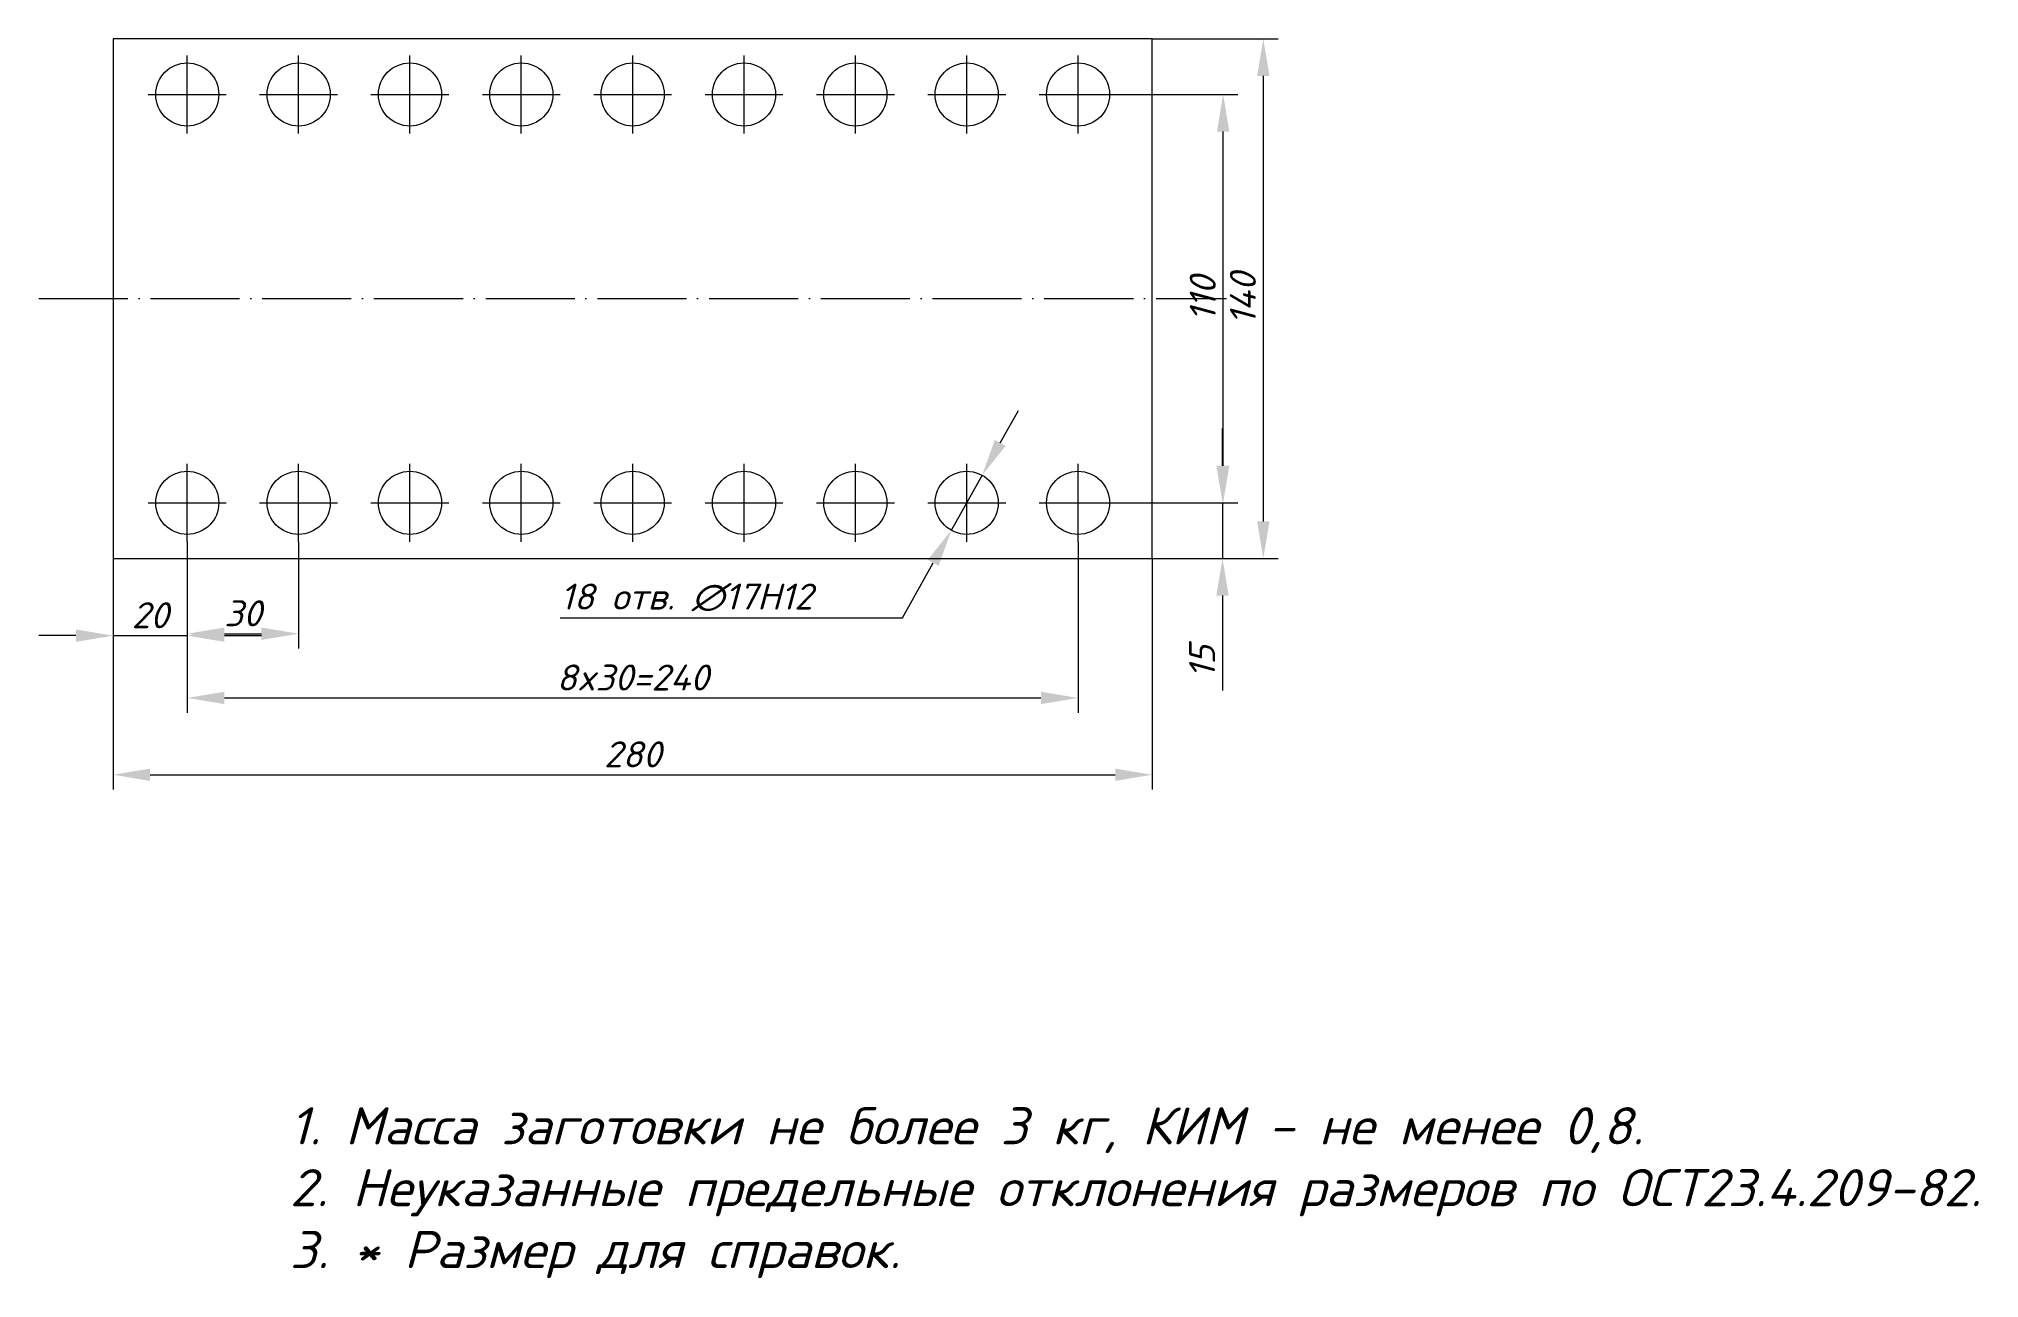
# Model space of a CAD drawing. Header units: millimetres. Extents: x 31 to 554, y 61 to 395.
import ezdxf

# ---------------------------------------------------------------- set-up
doc = ezdxf.new("R2010")
doc.units = ezdxf.units.MM
doc.linetypes.add('ACAD_ISO04W100', pattern=[30, 24, -3, 0, -3])
for name, color, linetype in [('Контур', 4, 'Continuous'), ('Надписи-текст', 1, 'Continuous'), ('Оси', 2, 'ACAD_ISO04W100'), ('Размеры', 3, 'Continuous')]:
    doc.layers.add(name, color=color, linetype=linetype)
doc.styles.add('my_style', font='romanc.shx', dxfattribs={"oblique": 15})
doc.styles.add('my_style_annot', font='romanc.shx', dxfattribs={"oblique": 15})
doc.dimstyles.new('my_size_style_annot', dxfattribs={"dimtxt": 3.5, "dimasz": 5, "dimexe": 2, "dimexo": 0, "dimgap": 1, "dimtad": 1, "dimtoh": 1, "dimtxsty": 'my_style', "dimcen": 0, "dimadec": 0, "dimazin": 2, "dimtfac": 1, "dimtmove": 0, "dimatfit": 3, "dimfxl": 1, "dimtfillclr": 256, "dimarcsym": 2})

# ---------------------------------------------------------------- blocks, each defined once
blk = doc.blocks.new('*D4')
at = {"layer": 'Defpoints', "color": 0, "transparency": 16777216}
for p in [(330.78, 395.03), (330.78, 255.03), (360.69, 255.03)]:
    blk.add_point(p, dxfattribs=at)
at = {"layer": 'Размеры', "color": 0, "lineweight": -2, "transparency": 16777216}
for p, q in [((330.78, 395.03), (364.69, 395.03)), ((330.78, 255.03), (364.69, 255.03))]:
    blk.add_line(p, q, dxfattribs=at)
at = {"layer": 'Размеры', "color": 0, "linetype": 'Continuous', "lineweight": -2, "transparency": 16777216}
blk.add_line((360.69, 385.03), (360.69, 265.03), dxfattribs=at)
at = {"layer": 'Размеры', "color": 0, "transparency": 16777216}
for points in [[(359.03, 385.03), (362.36, 385.03), (360.69, 395.03)], [(359.03, 265.03), (362.36, 265.03), (360.69, 255.03)]]:
    blk.add_solid(points, dxfattribs=at)
at = {"layer": 'Размеры', "color": 0, "transparency": 16777216, "insert": (355.19, 325.03), "char_height": 7, "attachment_point": 5, "rotation": 90, "style": 'my_style'}
blk.add_mtext('140', dxfattribs=at)
blk = doc.blocks.new('*D6')
at = {"layer": 'Defpoints', "color": 0, "transparency": 16777216}
for p in [(70.78, 259.53), (310.78, 259.53), (310.78, 217.47)]:
    blk.add_point(p, dxfattribs=at)
at = {"layer": 'Размеры', "color": 0, "lineweight": -2, "transparency": 16777216}
for p, q in [((70.78, 259.53), (70.78, 213.47)), ((310.78, 259.53), (310.78, 213.47))]:
    blk.add_line(p, q, dxfattribs=at)
at = {"layer": 'Размеры', "color": 0, "linetype": 'Continuous', "lineweight": -2, "transparency": 16777216}
blk.add_line((80.78, 217.47), (300.78, 217.47), dxfattribs=at)
at = {"layer": 'Размеры', "color": 0, "transparency": 16777216}
for points in [[(80.78, 219.14), (80.78, 215.81), (70.78, 217.47)], [(300.78, 219.14), (300.78, 215.81), (310.78, 217.47)]]:
    blk.add_solid(points, dxfattribs=at)
at = {"layer": 'Размеры', "color": 0, "transparency": 16777216, "insert": (190.78, 222.97), "char_height": 7, "attachment_point": 5, "style": 'my_style'}
blk.add_mtext('8x30=240', dxfattribs=at)
blk = doc.blocks.new('*D7')
at = {"layer": 'Defpoints', "color": 0, "transparency": 16777216}
for p in [(50.78, 255.03), (330.78, 255.03), (330.78, 196.78)]:
    blk.add_point(p, dxfattribs=at)
at = {"layer": 'Размеры', "color": 0, "lineweight": -2, "transparency": 16777216}
for p, q in [((50.78, 255.03), (50.78, 192.78)), ((330.78, 255.03), (330.78, 192.78))]:
    blk.add_line(p, q, dxfattribs=at)
at = {"layer": 'Размеры', "color": 0, "linetype": 'Continuous', "lineweight": -2, "transparency": 16777216}
blk.add_line((60.78, 196.78), (320.78, 196.78), dxfattribs=at)
at = {"layer": 'Размеры', "color": 0, "transparency": 16777216}
for points in [[(60.78, 198.44), (60.78, 195.11), (50.78, 196.78)], [(320.78, 198.44), (320.78, 195.11), (330.78, 196.78)]]:
    blk.add_solid(points, dxfattribs=at)
at = {"layer": 'Размеры', "color": 0, "transparency": 16777216, "insert": (190.78, 202.28), "char_height": 7, "attachment_point": 5, "style": 'my_style'}
blk.add_mtext('280', dxfattribs=at)
blk = doc.blocks.new('*D8')
at = {"layer": 'Defpoints', "color": 0, "transparency": 16777216}
for p in [(50.78, 255.03), (70.78, 236.5), (70.78, 234.25)]:
    blk.add_point(p, dxfattribs=at)
at = {"layer": 'Размеры', "color": 0, "lineweight": -2, "transparency": 16777216}
for p, q in [((50.78, 255.03), (50.78, 230.25)), ((70.78, 236.5), (70.78, 230.25))]:
    blk.add_line(p, q, dxfattribs=at)
at = {"layer": 'Размеры', "color": 0, "linetype": 'Continuous', "lineweight": -2, "transparency": 16777216}
for p, q in [((40.78, 234.25), (30.78, 234.25)), ((50.78, 234.25), (70.78, 234.25)), ((80.78, 234.25), (90.78, 234.25))]:
    blk.add_line(p, q, dxfattribs=at)
at = {"layer": 'Размеры', "color": 0, "transparency": 16777216}
for points in [[(40.78, 235.92), (40.78, 232.59), (50.78, 234.25)], [(80.78, 235.92), (80.78, 232.59), (70.78, 234.25)]]:
    blk.add_solid(points, dxfattribs=at)
at = {"layer": 'Размеры', "color": 0, "transparency": 16777216, "insert": (60.78, 239.75), "char_height": 7, "attachment_point": 5, "style": 'my_style'}
blk.add_mtext('20', dxfattribs=at)
blk = doc.blocks.new('*D9')
at = {"layer": 'Defpoints', "color": 0, "transparency": 16777216}
for p in [(70.78, 259.53), (100.78, 259.53), (100.78, 234.77)]:
    blk.add_point(p, dxfattribs=at)
at = {"layer": 'Размеры', "color": 0, "lineweight": -2, "transparency": 16777216}
for p, q in [((70.78, 259.53), (70.78, 230.77)), ((100.78, 259.53), (100.78, 230.77))]:
    blk.add_line(p, q, dxfattribs=at)
at = {"layer": 'Размеры', "color": 0, "linetype": 'Continuous', "lineweight": -2, "transparency": 16777216}
blk.add_line((80.78, 234.77), (90.78, 234.77), dxfattribs=at)
at = {"layer": 'Размеры', "color": 0, "transparency": 16777216}
for points in [[(80.78, 236.44), (80.78, 233.1), (70.78, 234.77)], [(90.78, 236.44), (90.78, 233.1), (100.78, 234.77)]]:
    blk.add_solid(points, dxfattribs=at)
at = {"layer": 'Размеры', "color": 0, "transparency": 16777216, "insert": (85.78, 240.27), "char_height": 7, "attachment_point": 5, "style": 'my_style'}
blk.add_mtext('30', dxfattribs=at)
blk = doc.blocks.new('*D11')
at = {"layer": 'Defpoints', "color": 0, "transparency": 16777216}
for p in [(321.28, 380.03), (349.87, 380.03), (321.28, 270.03)]:
    blk.add_point(p, dxfattribs=at)
at = {"layer": 'Размеры', "color": 0, "lineweight": -2, "transparency": 16777216}
for p, q in [((321.28, 380.03), (353.87, 380.03)), ((321.28, 270.03), (353.87, 270.03))]:
    blk.add_line(p, q, dxfattribs=at)
at = {"layer": 'Размеры', "color": 0, "linetype": 'Continuous', "lineweight": -2, "transparency": 16777216}
blk.add_line((349.87, 280.03), (349.87, 370.03), dxfattribs=at)
at = {"layer": 'Размеры', "color": 0, "transparency": 16777216}
for points in [[(348.2, 370.03), (351.54, 370.03), (349.87, 380.03)], [(348.2, 280.03), (351.54, 280.03), (349.87, 270.03)]]:
    blk.add_solid(points, dxfattribs=at)
at = {"layer": 'Размеры', "color": 0, "transparency": 16777216, "insert": (344.37, 325.03), "char_height": 7, "attachment_point": 5, "rotation": 90, "style": 'my_style'}
blk.add_mtext('110', dxfattribs=at)
blk = doc.blocks.new('*D13')
at = {"layer": 'Defpoints', "color": 0, "transparency": 16777216}
for p in [(284.93, 277.45), (276.63, 262.62)]:
    blk.add_point(p, dxfattribs=at)
at = {"layer": 'Размеры', "color": 0, "linetype": 'Continuous', "lineweight": -2, "transparency": 16777216}
for p, q in [((289.82, 286.18), (294.7, 294.91)), ((284.93, 277.45), (276.63, 262.62)), ((263.45, 239.05), (271.75, 253.89)), ((171.27, 239.05), (263.45, 239.05))]:
    blk.add_line(p, q, dxfattribs=at)
at = {"layer": 'Размеры', "color": 0, "transparency": 16777216}
for points in [[(288.36, 286.99), (291.27, 285.36), (284.93, 277.45)], [(270.3, 254.7), (273.21, 253.07), (276.63, 262.62)]]:
    blk.add_solid(points, dxfattribs=at)
at = {"layer": 'Размеры', "color": 0, "transparency": 16777216, "insert": (171.27, 244.55), "char_height": 7, "attachment_point": 4, "style": 'my_style'}
blk.add_mtext('18 отв. ∅17H12', dxfattribs=at)
blk = doc.blocks.new('*D18')
at = {"layer": 'Defpoints', "color": 0, "transparency": 16777216}
for p in [(319.28, 270.03), (319.28, 255.03), (349.7, 255.03)]:
    blk.add_point(p, dxfattribs=at)
at = {"layer": 'Размеры', "color": 0, "linetype": 'Continuous', "lineweight": -2, "transparency": 16777216}
for p, q in [((349.7, 280.03), (349.7, 290.03)), ((349.7, 270.03), (349.7, 255.03)), ((349.7, 245.03), (349.7, 219.49))]:
    blk.add_line(p, q, dxfattribs=at)
at = {"layer": 'Размеры', "color": 0, "lineweight": -2, "transparency": 16777216}
for p, q in [((319.28, 270.03), (353.7, 270.03)), ((319.28, 255.03), (353.7, 255.03))]:
    blk.add_line(p, q, dxfattribs=at)
at = {"layer": 'Размеры', "color": 0, "transparency": 16777216}
for points in [[(348.04, 280.03), (351.37, 280.03), (349.7, 270.03)], [(348.04, 245.03), (351.37, 245.03), (349.7, 255.03)]]:
    blk.add_solid(points, dxfattribs=at)
at = {"layer": 'Размеры', "color": 0, "transparency": 16777216, "insert": (344.2, 227.26), "char_height": 7, "attachment_point": 5, "rotation": 90, "style": 'my_style'}
blk.add_mtext('15', dxfattribs=at)

msp = doc.modelspace()

# ---------------------------------------------------------------- linework, layer by layer
at = {"layer": 'Контур'}
msp.add_lwpolyline([(50.784, 255.034), (330.784, 255.034), (330.784, 395.034), (50.784, 395.034)], close=True, dxfattribs=at)
for centre in [(70.784, 380.034), (100.784, 380.034), (130.784, 380.034), (160.784, 380.034), (190.784, 380.034), (220.784, 380.034), (250.784, 380.034), (280.784, 380.034), (310.784, 380.034), (70.784, 270.034), (100.784, 270.034), (130.784, 270.034), (160.784, 270.034), (190.784, 270.034), (220.784, 270.034), (250.784, 270.034), (280.784, 270.034), (310.784, 270.034)]:
    msp.add_circle(centre, 8.5, dxfattribs=at)
at = {"layer": 'Оси'}
for p, q in [((70.784, 369.534), (70.784, 390.534)), ((100.784, 369.534), (100.784, 390.534)), ((130.784, 369.534), (130.784, 390.534)), ((160.784, 369.534), (160.784, 390.534)), ((190.784, 369.534), (190.784, 390.534)), ((220.784, 369.534), (220.784, 390.534)), ((250.784, 369.534), (250.784, 390.534)), ((280.784, 369.534), (280.784, 390.534)), ((310.784, 369.534), (310.784, 390.534)), ((60.284, 380.034), (81.284, 380.034)), ((90.284, 380.034), (111.284, 380.034)), ((120.284, 380.034), (141.284, 380.034)), ((150.284, 380.034), (171.284, 380.034)), ((180.284, 380.034), (201.284, 380.034)), ((210.284, 380.034), (231.284, 380.034)), ((240.284, 380.034), (261.284, 380.034)), ((270.284, 380.034), (291.284, 380.034)), ((300.284, 380.034), (321.284, 380.034)), ((30.784, 325.034), (350.784, 325.034)), ((70.784, 259.534), (70.784, 280.534)), ((100.784, 259.534), (100.784, 280.534)), ((130.784, 259.534), (130.784, 280.534)), ((160.784, 259.534), (160.784, 280.534)), ((190.784, 259.534), (190.784, 280.534)), ((220.784, 259.534), (220.784, 280.534)), ((250.784, 259.534), (250.784, 280.534)), ((280.784, 259.534), (280.784, 280.534)), ((310.784, 259.534), (310.784, 280.534)), ((60.284, 270.034), (81.284, 270.034)), ((90.284, 270.034), (111.284, 270.034)), ((120.284, 270.034), (141.284, 270.034)), ((150.284, 270.034), (171.284, 270.034)), ((180.284, 270.034), (201.284, 270.034)), ((210.284, 270.034), (231.284, 270.034)), ((240.284, 270.034), (261.284, 270.034)), ((270.284, 270.034), (291.284, 270.034)), ((300.284, 270.034), (321.284, 270.034))]:
    msp.add_line(p, q, dxfattribs=at)

# ---------------------------------------------------------------- texts
at = {"layer": 'Надписи-текст', "insert": (98.435, 107.212), "char_height": 10, "width": 755.8356, "attachment_point": 1, "style": 'my_style_annot'}
msp.add_mtext('1. Масса заготовки не более 3 кг, КИМ - не менее 0,8.\\P2. Неуказанные предельные отклонения размеров по ОСТ23.4.209-82.\\P3. * Размер для справок.', dxfattribs=at)

# ---------------------------------------------------------------- dimensions: what is measured, and where the dimension line sits
at = {"layer": 'Размеры'}
for base, p1, p2, picture, middle in [((360.692, 255.034), (330.784, 395.034), (330.784, 255.034), '*D4', (355.192, 325.034)), ((349.87, 380.034), (321.284, 270.034), (321.284, 380.034), '*D11', (344.37, 325.034))]:
    dim = msp.add_linear_dim(base=base, p1=p1, p2=p2, angle=90, dimstyle='my_size_style_annot', dxfattribs=at)
    dim.commit()
    dim.dimension.update_dxf_attribs({"geometry": picture, "text_midpoint": middle})
dim = msp.add_diameter_dim_2p(p1=(284.934, 277.452), p2=(276.634, 262.616), text='18 отв. <>H12', dimstyle='my_size_style_annot', override={"dimse1": 1}, dxfattribs=at)
dim.commit()
dim.dimension.update_dxf_attribs({"geometry": '*D13', "text_midpoint": (263.451, 239.053)})
dim = msp.add_aligned_dim(p1=(319.284, 270.034), p2=(319.284, 255.034), distance=30.419, dimstyle='my_size_style_annot', override={"dimtoh": 0}, dxfattribs=at)
dim.commit()
dim.dimension.update_dxf_attribs({"geometry": '*D18', "text_midpoint": (344.204, 227.262)})
dim = msp.add_linear_dim(base=(310.784, 217.475), p1=(70.784, 259.534), p2=(310.784, 259.534), text='8x30=<>', dimstyle='my_size_style_annot', dxfattribs=at)
dim.commit()
dim.dimension.update_dxf_attribs({"geometry": '*D6', "text_midpoint": (190.784, 222.975)})
for base, p1, p2, picture, middle in [((100.784, 234.771), (70.784, 259.534), (100.784, 259.534), '*D9', (85.784, 240.271)), ((70.784, 234.254), (50.784, 255.034), (70.784, 236.504), '*D8', (60.784, 239.754))]:
    dim = msp.add_linear_dim(base=base, p1=p1, p2=p2, dimstyle='my_size_style_annot', override={"dimgap": 1}, dxfattribs=at)
    dim.commit()
    dim.dimension.update_dxf_attribs({"geometry": picture, "text_midpoint": middle})
dim = msp.add_linear_dim(base=(330.784, 196.775), p1=(50.784, 255.034), p2=(330.784, 255.034), dimstyle='my_size_style_annot', dxfattribs=at)
dim.commit()
dim.dimension.update_dxf_attribs({"geometry": '*D7', "text_midpoint": (190.784, 202.275)})

doc.saveas('drawing.dxf')
